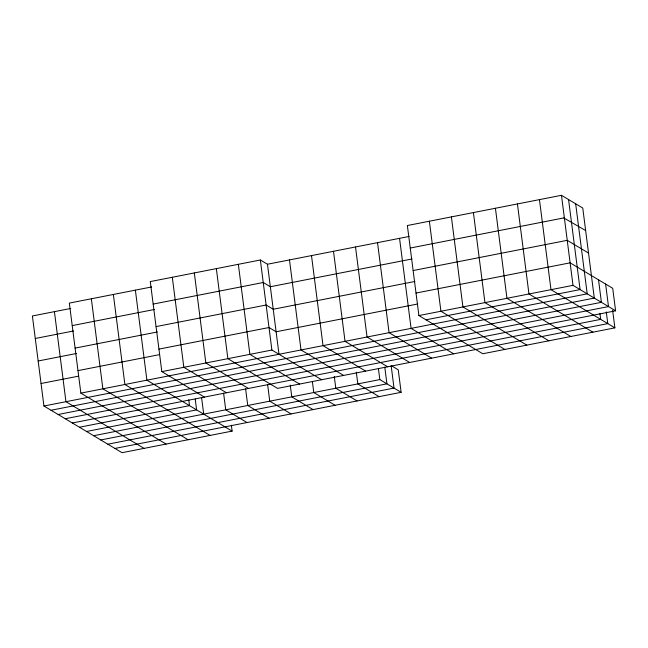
<?xml version="1.0" encoding="UTF-8"?>
<svg xmlns="http://www.w3.org/2000/svg" width="648" height="648" viewBox="0 0 648 648"><rect width="100%" height="100%" fill="white"/><g stroke="black" fill="none" stroke-linecap="round" stroke-linejoin="round"><path stroke-width="0.97" d="M563.971 218.036L585.646 230.55M70.689 308.464L32.4 315.973L43.934 406.013L594.297 298.08L582.763 208.04L561.468 195.307L407.365 225.528L418.9 315.568L482.8 353.759L614.887 327.856L612.627 310.246M409.123 236.455L267.462 264.238L260.358 259.994L150.287 281.58L161.822 371.62L204.42 397.086M151.648 286.951L69.328 303.094L80.862 393.134L166.066 444.058M410.249 248.038L564.351 217.817M153.171 304.09L263.242 282.504L270.346 286.748L412.007 258.965M72.212 325.604L154.532 309.461M35.284 338.483L73.572 330.974M413.132 270.548L567.235 240.327L588.53 253.06M156.055 326.6L266.126 305.014L273.229 309.258L414.89 281.475M75.095 348.114L157.415 331.97M38.167 360.993L76.456 353.484M416.016 293.058L570.119 262.837L612.716 288.303L615.6 310.813L65.237 418.746M158.938 349.11L269.009 327.524L276.113 331.768L417.774 303.985M77.979 370.624L159.335 354.667M41.051 383.503L78.384 376.18M418.9 315.568L573.002 285.347L615.6 310.813M572.621 285.566L573.18 285.452M161.822 371.62L271.893 350.033L321.594 379.744M425.995 319.812L580.098 289.591L568.563 199.552M80.862 393.134L587.201 293.836L575.667 203.796M51.038 410.257L601.401 302.324L598.517 279.815M58.134 414.501L608.496 306.569L605.613 284.059M72.333 422.99L600.688 319.375L599.935 313.502M79.437 427.235L189.508 405.648L188.754 399.776M86.532 431.479L196.611 409.892L195.226 399.119M93.636 435.715L379.825 379.59L401.128 392.324L398.245 369.814L391.141 365.569L394.024 388.079L107.835 444.204M100.74 439.96L386.929 383.835L384.791 367.197M114.939 448.448L401.128 392.324M231.36 425.234L232.106 431.106L122.035 452.693L43.934 406.013M614.887 327.856L550.986 289.664L539.452 199.625M592.871 332.173L528.971 293.981L517.436 203.942M570.856 336.49L506.955 298.299L495.42 208.259M548.84 340.808L484.939 302.616L473.405 212.576M526.824 345.125L462.923 306.933L451.389 216.894M504.816 349.442L440.915 311.251L429.373 221.211M453.681 353.84L411.083 328.374L399.549 238.334M431.665 358.158L389.067 332.691L377.533 242.652M409.658 362.475L367.052 337.009L355.517 246.969M387.642 366.792L345.036 341.326L333.501 251.286M365.626 371.11L323.028 345.643L311.494 255.604M343.61 375.427L301.012 349.961L289.478 259.921M379.112 396.641L357.809 383.908L356.303 372.163M357.097 400.958L335.794 388.225L334.295 376.48M299.579 384.062L249.877 354.351L238.343 264.311M335.081 405.275L313.778 392.542L312.401 381.777M313.065 409.593L291.77 396.86L290.264 385.115M248.451 388.452L205.853 362.985L194.319 272.946M291.049 413.91L269.754 401.177L267.624 384.539M226.436 392.769L183.838 367.303L172.303 277.263M269.041 418.227L247.739 405.494L245.608 388.857M247.026 422.545L225.723 409.811L223.592 393.174M232.106 431.106L146.91 380.182L135.375 290.142M210.098 435.424L124.894 384.499L113.359 294.459M188.082 439.741L102.878 388.816L91.344 298.777M144.05 448.375L65.95 401.695L54.416 311.656M606.285 311.874L607.784 323.619L277.571 388.379L227.869 358.668L216.335 268.628M561.468 195.307L573.002 285.347M378.448 368.825L379.825 379.59M267.462 264.238L278.996 354.278M260.358 259.994L271.893 350.033M201.577 397.491L203.707 414.129"/></g></svg>
